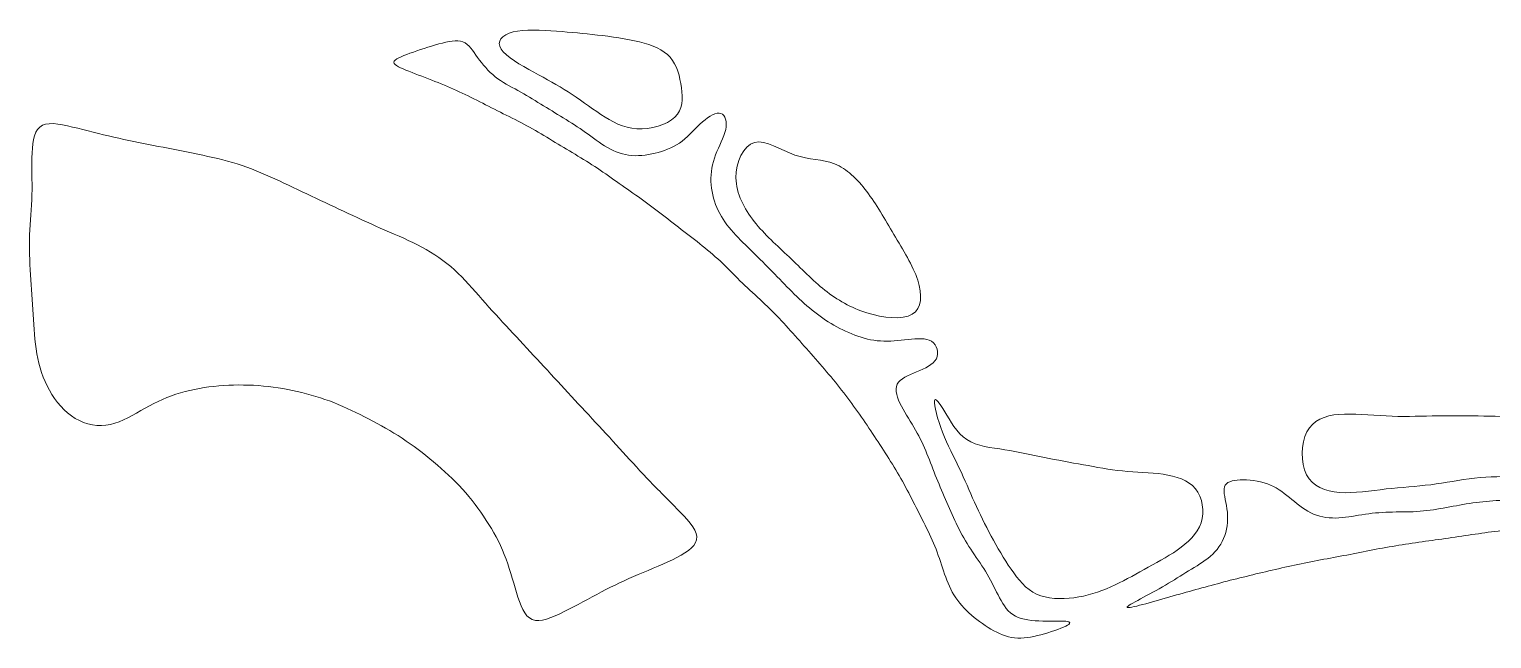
# Model space of a CAD drawing. Header units: inches. Extents: x 36 to 189, y -75 to 56.
# Drawn here: x 74 to 76.107, y 3.63 to 4.508 of the extents above; entities that cross this region are included whole.
import ezdxf

# ---------------------------------------------------------------- set-up
doc = ezdxf.new("R2010")
doc.units = ezdxf.units.IN
doc.layers.add('13_CONCEPT_ICON', color=7, linetype='CONTINUOUS', lineweight=15)

# ---------------------------------------------------------------- blocks, each defined once
blk = doc.blocks.new('CONCEPT_ICON_04_NAUTILUS')
at = {"layer": '13_CONCEPT_ICON'}
for points, knots in [([(47.247, 35.929), (47.248, 35.95), (47.297, 35.97), (47.358, 35.992), (47.419, 36.014), (47.493, 36.038), (47.559, 36.056), (47.625, 36.074), (47.683, 36.087), (47.725, 36.071), (47.768, 36.054), (47.794, 36.008), (47.827, 35.962), (47.861, 35.915), (47.901, 35.867), (47.949, 35.829), (47.997, 35.791), (48.052, 35.763), (48.106, 35.733), (48.16, 35.703), (48.212, 35.671), (48.264, 35.64), (48.316, 35.608), (48.368, 35.576), (48.42, 35.544), (48.472, 35.512), (48.524, 35.48), (48.574, 35.444), (48.624, 35.408), (48.673, 35.368), (48.726, 35.338), (48.779, 35.308), (48.835, 35.288), (48.895, 35.283), (48.955, 35.279), (49.018, 35.289), (49.078, 35.305), (49.137, 35.322), (49.193, 35.345), (49.243, 35.383), (49.293, 35.422), (49.337, 35.476), (49.384, 35.517), (49.431, 35.558), (49.481, 35.585), (49.512, 35.575), (49.543, 35.565), (49.556, 35.517), (49.545, 35.463), (49.533, 35.409), (49.498, 35.349), (49.475, 35.288), (49.452, 35.227), (49.441, 35.165), (49.443, 35.103), (49.445, 35.042), (49.459, 34.98), (49.483, 34.924), (49.508, 34.867), (49.542, 34.816), (49.583, 34.768), (49.623, 34.72), (49.67, 34.676), (49.716, 34.631), (49.761, 34.586), (49.807, 34.541), (49.852, 34.495), (49.897, 34.45), (49.941, 34.403), (49.986, 34.358), (50.031, 34.313), (50.077, 34.268), (50.125, 34.228), (50.173, 34.187), (50.223, 34.151), (50.275, 34.12), (50.327, 34.088), (50.382, 34.061), (50.439, 34.04), (50.496, 34.018), (50.555, 34.003), (50.617, 33.999), (50.68, 33.995), (50.745, 34.003), (50.808, 34.009), (50.871, 34.016), (50.932, 34.022), (50.97, 33.997), (51.009, 33.972), (51.025, 33.917), (51.004, 33.876), (50.983, 33.835), (50.925, 33.809), (50.867, 33.785), (50.809, 33.761), (50.752, 33.739), (50.733, 33.699), (50.713, 33.66), (50.733, 33.603), (50.762, 33.547), (50.791, 33.491), (50.829, 33.437), (50.86, 33.382), (50.891, 33.328), (50.916, 33.273), (50.939, 33.218), (50.961, 33.162), (50.983, 33.106), (51.005, 33.049), (51.028, 32.993), (51.052, 32.937), (51.076, 32.881), (51.1, 32.826), (51.124, 32.77), (51.151, 32.716), (51.178, 32.661), (51.208, 32.608), (51.242, 32.557), (51.275, 32.506), (51.312, 32.456), (51.345, 32.404), (51.377, 32.351), (51.404, 32.294), (51.431, 32.24), (51.459, 32.187), (51.487, 32.135), (51.533, 32.104), (51.579, 32.073), (51.643, 32.063), (51.714, 32.06), (51.785, 32.057), (51.863, 32.062), (51.9, 32.058), (51.938, 32.054), (51.936, 32.042), (51.9, 32.024), (51.863, 32.006), (51.793, 31.982), (51.728, 31.965), (51.663, 31.948), (51.603, 31.937), (51.546, 31.943), (51.489, 31.95), (51.435, 31.973), (51.382, 32.004), (51.328, 32.035), (51.277, 32.073), (51.23, 32.116), (51.184, 32.159), (51.144, 32.207), (51.114, 32.26), (51.085, 32.313), (51.066, 32.371), (51.047, 32.428), (51.028, 32.486), (51.008, 32.543), (50.985, 32.599), (50.961, 32.655), (50.933, 32.709), (50.906, 32.763), (50.878, 32.818), (50.851, 32.872), (50.823, 32.926), (50.795, 32.981), (50.766, 33.034), (50.735, 33.087), (50.704, 33.139), (50.671, 33.191), (50.638, 33.243), (50.605, 33.294), (50.571, 33.345), (50.537, 33.396), (50.503, 33.447), (50.468, 33.498), (50.431, 33.548), (50.395, 33.598), (50.358, 33.647), (50.319, 33.696), (50.28, 33.744), (50.239, 33.792), (50.198, 33.84), (50.157, 33.887), (50.115, 33.934), (50.073, 33.982), (50.031, 34.029), (49.989, 34.076), (49.947, 34.122), (49.904, 34.168), (49.861, 34.212), (49.817, 34.255), (49.772, 34.298), (49.724, 34.339), (49.678, 34.383), (49.632, 34.427), (49.588, 34.474), (49.542, 34.519), (49.497, 34.563), (49.45, 34.604), (49.401, 34.644), (49.353, 34.683), (49.304, 34.72), (49.255, 34.758), (49.206, 34.796), (49.157, 34.835), (49.108, 34.873), (49.059, 34.91), (49.009, 34.947), (48.959, 34.983), (48.909, 35.019), (48.859, 35.054), (48.808, 35.089), (48.758, 35.125), (48.708, 35.161), (48.657, 35.195), (48.606, 35.228), (48.554, 35.26), (48.502, 35.292), (48.45, 35.323), (48.397, 35.355), (48.345, 35.386), (48.293, 35.418), (48.241, 35.449), (48.187, 35.479), (48.134, 35.508), (48.08, 35.536), (48.025, 35.563), (47.971, 35.59), (47.916, 35.618), (47.862, 35.645), (47.808, 35.673), (47.754, 35.7), (47.7, 35.725), (47.645, 35.75), (47.591, 35.774), (47.531, 35.797), (47.472, 35.821), (47.407, 35.844), (47.351, 35.867), (47.295, 35.889), (47.247, 35.909), (47.247, 35.929)], [0, 0, 0, 0, 0.0125, 0.0125, 0.0125, 0.025, 0.025, 0.025, 0.0375, 0.0375, 0.0375, 0.05, 0.05, 0.05, 0.0625, 0.0625, 0.0625, 0.075, 0.075, 0.075, 0.0875, 0.0875, 0.0875, 0.1, 0.1, 0.1, 0.1125, 0.1125, 0.1125, 0.125, 0.125, 0.125, 0.1375, 0.1375, 0.1375, 0.15, 0.15, 0.15, 0.1625, 0.1625, 0.1625, 0.175, 0.175, 0.175, 0.1875, 0.1875, 0.1875, 0.2, 0.2, 0.2, 0.2125, 0.2125, 0.2125, 0.225, 0.225, 0.225, 0.2375, 0.2375, 0.2375, 0.25, 0.25, 0.25, 0.2625, 0.2625, 0.2625, 0.275, 0.275, 0.275, 0.2875, 0.2875, 0.2875, 0.3, 0.3, 0.3, 0.3125, 0.3125, 0.3125, 0.325, 0.325, 0.325, 0.3375, 0.3375, 0.3375, 0.35, 0.35, 0.35, 0.3625, 0.3625, 0.3625, 0.375, 0.375, 0.375, 0.3875, 0.3875, 0.3875, 0.4, 0.4, 0.4, 0.4125, 0.4125, 0.4125, 0.425, 0.425, 0.425, 0.4375, 0.4375, 0.4375, 0.45, 0.45, 0.45, 0.4625, 0.4625, 0.4625, 0.475, 0.475, 0.475, 0.4875, 0.4875, 0.4875, 0.5, 0.5, 0.5, 0.5125, 0.5125, 0.5125, 0.525, 0.525, 0.525, 0.5375, 0.5375, 0.5375, 0.55, 0.55, 0.55, 0.5625, 0.5625, 0.5625, 0.575, 0.575, 0.575, 0.5875, 0.5875, 0.5875, 0.6, 0.6, 0.6, 0.6125, 0.6125, 0.6125, 0.625, 0.625, 0.625, 0.6375, 0.6375, 0.6375, 0.65, 0.65, 0.65, 0.6625, 0.6625, 0.6625, 0.675, 0.675, 0.675, 0.6875, 0.6875, 0.6875, 0.7, 0.7, 0.7, 0.7125, 0.7125, 0.7125, 0.725, 0.725, 0.725, 0.7375, 0.7375, 0.7375, 0.75, 0.75, 0.75, 0.7625, 0.7625, 0.7625, 0.775, 0.775, 0.775, 0.7875, 0.7875, 0.7875, 0.8, 0.8, 0.8, 0.8125, 0.8125, 0.8125, 0.825, 0.825, 0.825, 0.8375, 0.8375, 0.8375, 0.85, 0.85, 0.85, 0.8625, 0.8625, 0.8625, 0.875, 0.875, 0.875, 0.8875, 0.8875, 0.8875, 0.9, 0.9, 0.9, 0.9125, 0.9125, 0.9125, 0.925, 0.925, 0.925, 0.9375, 0.9375, 0.9375, 0.95, 0.95, 0.95, 0.9625, 0.9625, 0.9625, 0.975, 0.975, 0.975, 0.9875, 0.9875, 0.9875, 1, 1, 1, 1]), ([(49.16, 35.964), (49.208, 35.91), (49.228, 35.83), (49.238, 35.753), (49.249, 35.677), (49.249, 35.602), (49.193, 35.549), (49.137, 35.495), (49.025, 35.462), (48.93, 35.468), (48.835, 35.474), (48.757, 35.518), (48.68, 35.568), (48.604, 35.619), (48.529, 35.676), (48.454, 35.724), (48.379, 35.772), (48.305, 35.812), (48.215, 35.861), (48.126, 35.91), (48.022, 35.968), (47.989, 36.021), (47.956, 36.073), (47.993, 36.119), (48.072, 36.139), (48.151, 36.158), (48.271, 36.151), (48.374, 36.144), (48.476, 36.137), (48.561, 36.129), (48.656, 36.118), (48.752, 36.107), (48.858, 36.092), (48.948, 36.07), (49.038, 36.048), (49.113, 36.018), (49.16, 35.964)], [0, 0, 0, 0, 0.083333, 0.083333, 0.083333, 0.166667, 0.166667, 0.166667, 0.25, 0.25, 0.25, 0.333333, 0.333333, 0.333333, 0.416667, 0.416667, 0.416667, 0.5, 0.5, 0.5, 0.583333, 0.583333, 0.583333, 0.666667, 0.666667, 0.666667, 0.75, 0.75, 0.75, 0.833333, 0.833333, 0.833333, 0.916667, 0.916667, 0.916667, 1, 1, 1, 1]), ([(48.205, 32.07), (48.15, 32.092), (48.122, 32.171), (48.096, 32.257), (48.07, 32.343), (48.045, 32.436), (48.011, 32.52), (47.978, 32.605), (47.936, 32.682), (47.887, 32.757), (47.838, 32.832), (47.783, 32.905), (47.721, 32.973), (47.66, 33.04), (47.592, 33.103), (47.522, 33.162), (47.452, 33.221), (47.379, 33.276), (47.304, 33.325), (47.229, 33.375), (47.151, 33.418), (47.072, 33.459), (46.993, 33.5), (46.913, 33.539), (46.831, 33.572), (46.749, 33.604), (46.664, 33.63), (46.577, 33.65), (46.49, 33.669), (46.401, 33.683), (46.309, 33.69), (46.218, 33.696), (46.125, 33.696), (46.034, 33.688), (45.943, 33.68), (45.854, 33.665), (45.769, 33.64), (45.684, 33.614), (45.604, 33.578), (45.524, 33.534), (45.445, 33.49), (45.366, 33.439), (45.283, 33.421), (45.201, 33.403), (45.114, 33.419), (45.04, 33.463), (44.966, 33.507), (44.905, 33.579), (44.861, 33.658), (44.817, 33.737), (44.79, 33.823), (44.774, 33.911), (44.759, 33.999), (44.754, 34.091), (44.748, 34.182), (44.742, 34.274), (44.735, 34.366), (44.729, 34.458), (44.724, 34.551), (44.721, 34.644), (44.724, 34.735), (44.728, 34.826), (44.738, 34.916), (44.74, 35.012), (44.742, 35.108), (44.737, 35.212), (44.741, 35.301), (44.745, 35.391), (44.758, 35.466), (44.812, 35.493), (44.867, 35.519), (44.961, 35.496), (45.057, 35.472), (45.152, 35.448), (45.248, 35.424), (45.341, 35.403), (45.434, 35.382), (45.524, 35.365), (45.615, 35.347), (45.706, 35.329), (45.798, 35.31), (45.89, 35.292), (45.982, 35.273), (46.073, 35.254), (46.162, 35.226), (46.251, 35.198), (46.337, 35.161), (46.422, 35.122), (46.506, 35.083), (46.591, 35.042), (46.675, 35.002), (46.76, 34.962), (46.845, 34.922), (46.93, 34.883), (47.014, 34.844), (47.099, 34.804), (47.185, 34.766), (47.271, 34.729), (47.359, 34.693), (47.441, 34.649), (47.522, 34.605), (47.598, 34.553), (47.666, 34.491), (47.735, 34.429), (47.796, 34.357), (47.858, 34.287), (47.92, 34.216), (47.984, 34.147), (48.047, 34.079), (48.111, 34.01), (48.175, 33.942), (48.238, 33.873), (48.302, 33.805), (48.365, 33.736), (48.429, 33.667), (48.492, 33.598), (48.556, 33.53), (48.62, 33.461), (48.684, 33.392), (48.747, 33.323), (48.81, 33.255), (48.872, 33.187), (48.933, 33.118), (48.999, 33.049), (49.065, 32.98), (49.135, 32.91), (49.205, 32.84), (49.274, 32.771), (49.342, 32.701), (49.345, 32.644), (49.349, 32.586), (49.287, 32.541), (49.207, 32.5), (49.127, 32.458), (49.028, 32.42), (48.939, 32.382), (48.849, 32.344), (48.769, 32.305), (48.684, 32.261), (48.6, 32.216), (48.512, 32.167), (48.427, 32.125), (48.341, 32.083), (48.259, 32.048), (48.205, 32.07)], [0, 0, 0, 0, 0.020833, 0.020833, 0.020833, 0.041667, 0.041667, 0.041667, 0.0625, 0.0625, 0.0625, 0.083333, 0.083333, 0.083333, 0.104167, 0.104167, 0.104167, 0.125, 0.125, 0.125, 0.145833, 0.145833, 0.145833, 0.166667, 0.166667, 0.166667, 0.1875, 0.1875, 0.1875, 0.208333, 0.208333, 0.208333, 0.229167, 0.229167, 0.229167, 0.25, 0.25, 0.25, 0.270833, 0.270833, 0.270833, 0.291667, 0.291667, 0.291667, 0.3125, 0.3125, 0.3125, 0.333333, 0.333333, 0.333333, 0.354167, 0.354167, 0.354167, 0.375, 0.375, 0.375, 0.395833, 0.395833, 0.395833, 0.416667, 0.416667, 0.416667, 0.4375, 0.4375, 0.4375, 0.458333, 0.458333, 0.458333, 0.479167, 0.479167, 0.479167, 0.5, 0.5, 0.5, 0.520833, 0.520833, 0.520833, 0.541667, 0.541667, 0.541667, 0.5625, 0.5625, 0.5625, 0.583333, 0.583333, 0.583333, 0.604167, 0.604167, 0.604167, 0.625, 0.625, 0.625, 0.645833, 0.645833, 0.645833, 0.666667, 0.666667, 0.666667, 0.6875, 0.6875, 0.6875, 0.708333, 0.708333, 0.708333, 0.729167, 0.729167, 0.729167, 0.75, 0.75, 0.75, 0.770833, 0.770833, 0.770833, 0.791667, 0.791667, 0.791667, 0.8125, 0.8125, 0.8125, 0.833333, 0.833333, 0.833333, 0.854167, 0.854167, 0.854167, 0.875, 0.875, 0.875, 0.895833, 0.895833, 0.895833, 0.916667, 0.916667, 0.916667, 0.9375, 0.9375, 0.9375, 0.958333, 0.958333, 0.958333, 0.979167, 0.979167, 0.979167, 1, 1, 1, 1]), ([(49.745, 35.374), (49.823, 35.395), (49.926, 35.321), (50.024, 35.287), (50.122, 35.253), (50.215, 35.259), (50.299, 35.226), (50.382, 35.193), (50.457, 35.122), (50.522, 35.034), (50.588, 34.947), (50.646, 34.843), (50.709, 34.737), (50.773, 34.63), (50.842, 34.522), (50.875, 34.42), (50.908, 34.319), (50.904, 34.224), (50.836, 34.184), (50.768, 34.144), (50.635, 34.159), (50.523, 34.194), (50.41, 34.229), (50.318, 34.283), (50.232, 34.351), (50.147, 34.419), (50.067, 34.501), (49.984, 34.581), (49.901, 34.66), (49.814, 34.736), (49.743, 34.826), (49.673, 34.916), (49.618, 35.019), (49.616, 35.129), (49.615, 35.238), (49.667, 35.353), (49.745, 35.374)], [0, 0, 0, 0, 0.083333, 0.083333, 0.083333, 0.166667, 0.166667, 0.166667, 0.25, 0.25, 0.25, 0.333333, 0.333333, 0.333333, 0.416667, 0.416667, 0.416667, 0.5, 0.5, 0.5, 0.583333, 0.583333, 0.583333, 0.666667, 0.666667, 0.666667, 0.75, 0.75, 0.75, 0.833333, 0.833333, 0.833333, 0.916667, 0.916667, 0.916667, 1, 1, 1, 1]), ([(52.325, 32.155), (52.323, 32.161), (52.366, 32.185), (52.419, 32.213), (52.472, 32.242), (52.534, 32.275), (52.591, 32.309), (52.647, 32.342), (52.698, 32.375), (52.751, 32.407), (52.803, 32.439), (52.857, 32.469), (52.902, 32.508), (52.947, 32.548), (52.982, 32.595), (53.002, 32.652), (53.022, 32.709), (53.025, 32.775), (53.017, 32.836), (53.009, 32.897), (52.989, 32.954), (53, 32.989), (53.01, 33.023), (53.052, 33.034), (53.108, 33.037), (53.165, 33.039), (53.237, 33.031), (53.297, 33.01), (53.356, 32.989), (53.402, 32.954), (53.449, 32.916), (53.496, 32.877), (53.543, 32.836), (53.597, 32.809), (53.65, 32.783), (53.709, 32.772), (53.769, 32.773), (53.829, 32.774), (53.89, 32.786), (53.952, 32.796), (54.014, 32.806), (54.076, 32.812), (54.14, 32.814), (54.203, 32.816), (54.268, 32.814), (54.331, 32.818), (54.394, 32.822), (54.455, 32.831), (54.515, 32.842), (54.576, 32.853), (54.636, 32.864), (54.696, 32.874), (54.757, 32.883), (54.819, 32.89), (54.882, 32.894), (54.945, 32.897), (55.009, 32.897), (55.073, 32.897), (55.137, 32.897), (55.202, 32.896), (55.266, 32.896), (55.33, 32.896), (55.394, 32.896), (55.458, 32.897), (55.523, 32.897), (55.587, 32.897), (55.651, 32.896), (55.715, 32.896), (55.78, 32.895), (55.844, 32.896), (55.907, 32.897), (55.97, 32.9), (56.033, 32.907), (56.095, 32.913), (56.156, 32.922), (56.216, 32.936), (56.275, 32.951), (56.332, 32.972), (56.383, 33.004), (56.433, 33.037), (56.476, 33.082), (56.523, 33.124), (56.57, 33.167), (56.622, 33.207), (56.674, 33.228), (56.726, 33.248), (56.779, 33.249), (56.825, 33.226), (56.87, 33.203), (56.909, 33.157), (56.955, 33.119), (57.002, 33.082), (57.057, 33.053), (57.115, 33.035), (57.174, 33.017), (57.236, 33.009), (57.3, 33.005), (57.363, 33.002), (57.428, 33.002), (57.492, 33.003), (57.557, 33.004), (57.62, 33.005), (57.683, 33.011), (57.745, 33.017), (57.806, 33.026), (57.866, 33.038), (57.926, 33.05), (57.985, 33.065), (58.044, 33.08), (58.103, 33.095), (58.162, 33.111), (58.22, 33.127), (58.279, 33.143), (58.337, 33.16), (58.395, 33.177), (58.453, 33.195), (58.51, 33.215), (58.567, 33.236), (58.624, 33.257), (58.68, 33.28), (58.736, 33.303), (58.792, 33.326), (58.848, 33.35), (58.903, 33.377), (58.958, 33.404), (59.011, 33.433), (59.066, 33.461), (59.12, 33.488), (59.174, 33.513), (59.233, 33.532), (59.291, 33.551), (59.353, 33.564), (59.411, 33.588), (59.469, 33.613), (59.522, 33.648), (59.551, 33.696), (59.58, 33.744), (59.584, 33.804), (59.571, 33.863), (59.559, 33.922), (59.53, 33.979), (59.503, 34.037), (59.477, 34.095), (59.453, 34.154), (59.443, 34.215), (59.434, 34.277), (59.439, 34.342), (59.467, 34.391), (59.495, 34.44), (59.545, 34.475), (59.581, 34.47), (59.618, 34.465), (59.639, 34.42), (59.654, 34.364), (59.668, 34.307), (59.674, 34.238), (59.688, 34.175), (59.703, 34.112), (59.725, 34.056), (59.751, 34.001), (59.777, 33.947), (59.807, 33.894), (59.839, 33.841), (59.87, 33.789), (59.903, 33.737), (59.938, 33.686), (59.973, 33.635), (60.01, 33.584), (60.051, 33.536), (60.092, 33.488), (60.137, 33.442), (60.184, 33.402), (60.232, 33.361), (60.283, 33.326), (60.334, 33.291), (60.386, 33.256), (60.437, 33.223), (60.488, 33.189), (60.539, 33.155), (60.59, 33.12), (60.641, 33.087), (60.693, 33.053), (60.746, 33.022), (60.8, 32.993), (60.853, 32.965), (60.908, 32.938), (60.964, 32.912), (61.019, 32.887), (61.075, 32.862), (61.131, 32.839), (61.187, 32.816), (61.243, 32.793), (61.3, 32.773), (61.357, 32.753), (61.415, 32.736), (61.474, 32.721), (61.533, 32.705), (61.593, 32.692), (61.653, 32.681), (61.714, 32.67), (61.775, 32.66), (61.836, 32.652), (61.898, 32.644), (61.96, 32.638), (62.023, 32.634), (62.086, 32.63), (62.151, 32.629), (62.215, 32.631), (62.279, 32.632), (62.342, 32.636), (62.404, 32.644), (62.465, 32.652), (62.525, 32.665), (62.584, 32.68), (62.643, 32.696), (62.701, 32.714), (62.757, 32.736), (62.814, 32.758), (62.869, 32.783), (62.923, 32.812), (62.977, 32.841), (63.029, 32.873), (63.08, 32.907), (63.131, 32.942), (63.18, 32.978), (63.229, 33.018), (63.277, 33.058), (63.323, 33.101), (63.369, 33.146), (63.415, 33.191), (63.461, 33.237), (63.502, 33.285), (63.544, 33.332), (63.583, 33.381), (63.617, 33.432), (63.652, 33.482), (63.682, 33.534), (63.709, 33.592), (63.735, 33.649), (63.758, 33.711), (63.778, 33.772), (63.799, 33.832), (63.817, 33.89), (63.842, 33.906), (63.867, 33.921), (63.899, 33.895), (63.922, 33.847), (63.945, 33.8), (63.958, 33.733), (63.952, 33.671), (63.946, 33.609), (63.919, 33.552), (63.89, 33.497), (63.861, 33.443), (63.829, 33.39), (63.795, 33.339), (63.762, 33.287), (63.728, 33.236), (63.691, 33.186), (63.655, 33.136), (63.615, 33.087), (63.573, 33.04), (63.53, 32.993), (63.485, 32.949), (63.437, 32.909), (63.389, 32.869), (63.339, 32.833), (63.287, 32.799), (63.235, 32.766), (63.182, 32.736), (63.128, 32.707), (63.074, 32.679), (63.02, 32.652), (62.964, 32.628), (62.909, 32.604), (62.853, 32.584), (62.793, 32.567), (62.733, 32.551), (62.669, 32.539), (62.608, 32.518), (62.548, 32.498), (62.49, 32.469), (62.47, 32.429), (62.449, 32.389), (62.466, 32.337), (62.506, 32.297), (62.546, 32.257), (62.608, 32.229), (62.669, 32.206), (62.729, 32.182), (62.789, 32.162), (62.851, 32.138), (62.914, 32.113), (62.979, 32.084), (63.02, 32.063), (63.061, 32.042), (63.078, 32.029), (63.055, 32.033), (63.032, 32.037), (62.969, 32.059), (62.907, 32.082), (62.845, 32.105), (62.783, 32.129), (62.725, 32.152), (62.667, 32.174), (62.612, 32.195), (62.555, 32.216), (62.499, 32.236), (62.442, 32.255), (62.384, 32.274), (62.327, 32.293), (62.269, 32.313), (62.211, 32.331), (62.153, 32.349), (62.095, 32.365), (62.036, 32.381), (61.977, 32.396), (61.918, 32.411), (61.859, 32.426), (61.8, 32.44), (61.741, 32.455), (61.682, 32.47), (61.623, 32.484), (61.563, 32.497), (61.503, 32.51), (61.443, 32.522), (61.383, 32.534), (61.324, 32.548), (61.264, 32.561), (61.206, 32.576), (61.149, 32.597), (61.092, 32.618), (61.037, 32.645), (60.983, 32.672), (60.928, 32.699), (60.873, 32.726), (60.819, 32.752), (60.764, 32.779), (60.71, 32.806), (60.656, 32.834), (60.602, 32.863), (60.549, 32.894), (60.497, 32.925), (60.444, 32.957), (60.392, 32.989), (60.341, 33.022), (60.289, 33.055), (60.238, 33.09), (60.189, 33.127), (60.139, 33.164), (60.091, 33.204), (60.041, 33.24), (59.99, 33.276), (59.937, 33.307), (59.881, 33.331), (59.824, 33.354), (59.764, 33.369), (59.704, 33.373), (59.643, 33.376), (59.582, 33.369), (59.522, 33.365), (59.462, 33.36), (59.402, 33.358), (59.343, 33.353), (59.284, 33.348), (59.226, 33.339), (59.173, 33.315), (59.119, 33.291), (59.07, 33.25), (59.019, 33.215), (58.968, 33.18), (58.915, 33.15), (58.86, 33.124), (58.804, 33.099), (58.748, 33.078), (58.691, 33.057), (58.634, 33.036), (58.577, 33.015), (58.52, 32.993), (58.464, 32.971), (58.407, 32.948), (58.349, 32.931), (58.291, 32.914), (58.231, 32.902), (58.169, 32.898), (58.107, 32.893), (58.042, 32.895), (57.977, 32.896), (57.913, 32.897), (57.848, 32.898), (57.784, 32.898), (57.72, 32.898), (57.656, 32.898), (57.591, 32.898), (57.527, 32.899), (57.463, 32.9), (57.399, 32.897), (57.336, 32.894), (57.274, 32.888), (57.211, 32.883), (57.149, 32.878), (57.086, 32.873), (57.023, 32.871), (56.959, 32.869), (56.895, 32.87), (56.831, 32.868), (56.768, 32.865), (56.706, 32.859), (56.644, 32.853), (56.581, 32.848), (56.518, 32.844), (56.456, 32.839), (56.393, 32.834), (56.331, 32.828), (56.269, 32.823), (56.206, 32.818), (56.143, 32.814), (56.081, 32.81), (56.018, 32.805), (55.956, 32.798), (55.894, 32.793), (55.831, 32.788), (55.768, 32.784), (55.706, 32.778), (55.644, 32.772), (55.582, 32.765), (55.52, 32.758), (55.458, 32.751), (55.397, 32.744), (55.335, 32.736), (55.273, 32.729), (55.212, 32.722), (55.15, 32.715), (55.089, 32.707), (55.027, 32.699), (54.965, 32.691), (54.904, 32.684), (54.842, 32.676), (54.781, 32.668), (54.72, 32.659), (54.659, 32.65), (54.598, 32.641), (54.536, 32.632), (54.475, 32.623), (54.414, 32.615), (54.353, 32.606), (54.292, 32.597), (54.231, 32.588), (54.17, 32.578), (54.109, 32.568), (54.049, 32.557), (53.989, 32.545), (53.929, 32.533), (53.869, 32.521), (53.808, 32.51), (53.748, 32.499), (53.688, 32.487), (53.627, 32.476), (53.567, 32.464), (53.508, 32.452), (53.448, 32.439), (53.388, 32.425), (53.329, 32.412), (53.27, 32.398), (53.21, 32.384), (53.151, 32.369), (53.092, 32.355), (53.032, 32.34), (52.974, 32.324), (52.915, 32.309), (52.858, 32.293), (52.8, 32.277), (52.742, 32.261), (52.684, 32.245), (52.621, 32.227), (52.559, 32.209), (52.491, 32.189), (52.433, 32.174), (52.375, 32.159), (52.328, 32.148), (52.325, 32.155)], [0, 0, 0, 0, 0.00625, 0.00625, 0.00625, 0.0125, 0.0125, 0.0125, 0.01875, 0.01875, 0.01875, 0.025, 0.025, 0.025, 0.03125, 0.03125, 0.03125, 0.0375, 0.0375, 0.0375, 0.04375, 0.04375, 0.04375, 0.05, 0.05, 0.05, 0.05625, 0.05625, 0.05625, 0.0625, 0.0625, 0.0625, 0.06875, 0.06875, 0.06875, 0.075, 0.075, 0.075, 0.08125, 0.08125, 0.08125, 0.0875, 0.0875, 0.0875, 0.09375, 0.09375, 0.09375, 0.1, 0.1, 0.1, 0.10625, 0.10625, 0.10625, 0.1125, 0.1125, 0.1125, 0.11875, 0.11875, 0.11875, 0.125, 0.125, 0.125, 0.13125, 0.13125, 0.13125, 0.1375, 0.1375, 0.1375, 0.14375, 0.14375, 0.14375, 0.15, 0.15, 0.15, 0.15625, 0.15625, 0.15625, 0.1625, 0.1625, 0.1625, 0.16875, 0.16875, 0.16875, 0.175, 0.175, 0.175, 0.18125, 0.18125, 0.18125, 0.1875, 0.1875, 0.1875, 0.19375, 0.19375, 0.19375, 0.2, 0.2, 0.2, 0.20625, 0.20625, 0.20625, 0.2125, 0.2125, 0.2125, 0.21875, 0.21875, 0.21875, 0.225, 0.225, 0.225, 0.23125, 0.23125, 0.23125, 0.2375, 0.2375, 0.2375, 0.24375, 0.24375, 0.24375, 0.25, 0.25, 0.25, 0.25625, 0.25625, 0.25625, 0.2625, 0.2625, 0.2625, 0.26875, 0.26875, 0.26875, 0.275, 0.275, 0.275, 0.28125, 0.28125, 0.28125, 0.2875, 0.2875, 0.2875, 0.29375, 0.29375, 0.29375, 0.3, 0.3, 0.3, 0.30625, 0.30625, 0.30625, 0.3125, 0.3125, 0.3125, 0.31875, 0.31875, 0.31875, 0.325, 0.325, 0.325, 0.33125, 0.33125, 0.33125, 0.3375, 0.3375, 0.3375, 0.34375, 0.34375, 0.34375, 0.35, 0.35, 0.35, 0.35625, 0.35625, 0.35625, 0.3625, 0.3625, 0.3625, 0.36875, 0.36875, 0.36875, 0.375, 0.375, 0.375, 0.38125, 0.38125, 0.38125, 0.3875, 0.3875, 0.3875, 0.39375, 0.39375, 0.39375, 0.4, 0.4, 0.4, 0.40625, 0.40625, 0.40625, 0.4125, 0.4125, 0.4125, 0.41875, 0.41875, 0.41875, 0.425, 0.425, 0.425, 0.43125, 0.43125, 0.43125, 0.4375, 0.4375, 0.4375, 0.44375, 0.44375, 0.44375, 0.45, 0.45, 0.45, 0.45625, 0.45625, 0.45625, 0.4625, 0.4625, 0.4625, 0.46875, 0.46875, 0.46875, 0.475, 0.475, 0.475, 0.48125, 0.48125, 0.48125, 0.4875, 0.4875, 0.4875, 0.49375, 0.49375, 0.49375, 0.5, 0.5, 0.5, 0.50625, 0.50625, 0.50625, 0.5125, 0.5125, 0.5125, 0.51875, 0.51875, 0.51875, 0.525, 0.525, 0.525, 0.53125, 0.53125, 0.53125, 0.5375, 0.5375, 0.5375, 0.54375, 0.54375, 0.54375, 0.55, 0.55, 0.55, 0.55625, 0.55625, 0.55625, 0.5625, 0.5625, 0.5625, 0.56875, 0.56875, 0.56875, 0.575, 0.575, 0.575, 0.58125, 0.58125, 0.58125, 0.5875, 0.5875, 0.5875, 0.59375, 0.59375, 0.59375, 0.6, 0.6, 0.6, 0.60625, 0.60625, 0.60625, 0.6125, 0.6125, 0.6125, 0.61875, 0.61875, 0.61875, 0.625, 0.625, 0.625, 0.63125, 0.63125, 0.63125, 0.6375, 0.6375, 0.6375, 0.64375, 0.64375, 0.64375, 0.65, 0.65, 0.65, 0.65625, 0.65625, 0.65625, 0.6625, 0.6625, 0.6625, 0.66875, 0.66875, 0.66875, 0.675, 0.675, 0.675, 0.68125, 0.68125, 0.68125, 0.6875, 0.6875, 0.6875, 0.69375, 0.69375, 0.69375, 0.7, 0.7, 0.7, 0.70625, 0.70625, 0.70625, 0.7125, 0.7125, 0.7125, 0.71875, 0.71875, 0.71875, 0.725, 0.725, 0.725, 0.73125, 0.73125, 0.73125, 0.7375, 0.7375, 0.7375, 0.74375, 0.74375, 0.74375, 0.75, 0.75, 0.75, 0.75625, 0.75625, 0.75625, 0.7625, 0.7625, 0.7625, 0.76875, 0.76875, 0.76875, 0.775, 0.775, 0.775, 0.78125, 0.78125, 0.78125, 0.7875, 0.7875, 0.7875, 0.79375, 0.79375, 0.79375, 0.8, 0.8, 0.8, 0.80625, 0.80625, 0.80625, 0.8125, 0.8125, 0.8125, 0.81875, 0.81875, 0.81875, 0.825, 0.825, 0.825, 0.83125, 0.83125, 0.83125, 0.8375, 0.8375, 0.8375, 0.84375, 0.84375, 0.84375, 0.85, 0.85, 0.85, 0.85625, 0.85625, 0.85625, 0.8625, 0.8625, 0.8625, 0.86875, 0.86875, 0.86875, 0.875, 0.875, 0.875, 0.88125, 0.88125, 0.88125, 0.8875, 0.8875, 0.8875, 0.89375, 0.89375, 0.89375, 0.9, 0.9, 0.9, 0.90625, 0.90625, 0.90625, 0.9125, 0.9125, 0.9125, 0.91875, 0.91875, 0.91875, 0.925, 0.925, 0.925, 0.93125, 0.93125, 0.93125, 0.9375, 0.9375, 0.9375, 0.94375, 0.94375, 0.94375, 0.95, 0.95, 0.95, 0.95625, 0.95625, 0.95625, 0.9625, 0.9625, 0.9625, 0.96875, 0.96875, 0.96875, 0.975, 0.975, 0.975, 0.98125, 0.98125, 0.98125, 0.9875, 0.9875, 0.9875, 0.99375, 0.99375, 0.99375, 1, 1, 1, 1]), ([(50.99, 33.584), (50.993, 33.613), (51.025, 33.572), (51.063, 33.509), (51.1, 33.447), (51.143, 33.362), (51.214, 33.316), (51.285, 33.269), (51.384, 33.261), (51.479, 33.246), (51.573, 33.232), (51.662, 33.211), (51.752, 33.193), (51.841, 33.174), (51.932, 33.158), (52.022, 33.142), (52.112, 33.126), (52.201, 33.108), (52.294, 33.099), (52.387, 33.09), (52.483, 33.089), (52.574, 33.076), (52.664, 33.062), (52.749, 33.037), (52.799, 32.976), (52.848, 32.914), (52.863, 32.818), (52.837, 32.74), (52.811, 32.661), (52.746, 32.602), (52.673, 32.551), (52.6, 32.501), (52.52, 32.459), (52.443, 32.416), (52.366, 32.374), (52.291, 32.331), (52.212, 32.296), (52.132, 32.261), (52.047, 32.233), (51.957, 32.221), (51.867, 32.209), (51.772, 32.212), (51.698, 32.246), (51.624, 32.281), (51.57, 32.347), (51.521, 32.419), (51.471, 32.492), (51.426, 32.57), (51.384, 32.648), (51.342, 32.726), (51.303, 32.804), (51.268, 32.882), (51.233, 32.96), (51.201, 33.039), (51.163, 33.118), (51.125, 33.198), (51.081, 33.277), (51.047, 33.367), (51.012, 33.456), (50.987, 33.555), (50.99, 33.584)], [0, 0, 0, 0, 0.05, 0.05, 0.05, 0.1, 0.1, 0.1, 0.15, 0.15, 0.15, 0.2, 0.2, 0.2, 0.25, 0.25, 0.25, 0.3, 0.3, 0.3, 0.35, 0.35, 0.35, 0.4, 0.4, 0.4, 0.45, 0.45, 0.45, 0.5, 0.5, 0.5, 0.55, 0.55, 0.55, 0.6, 0.6, 0.6, 0.65, 0.65, 0.65, 0.7, 0.7, 0.7, 0.75, 0.75, 0.75, 0.8, 0.8, 0.8, 0.85, 0.85, 0.85, 0.9, 0.9, 0.9, 0.95, 0.95, 0.95, 1, 1, 1, 1]), ([(55.641, 33.099), (55.593, 33.04), (55.486, 33.043), (55.377, 33.047), (55.268, 33.052), (55.155, 33.058), (55.046, 33.06), (54.938, 33.062), (54.834, 33.06), (54.732, 33.049), (54.629, 33.037), (54.528, 33.017), (54.428, 33.004), (54.327, 32.991), (54.226, 32.986), (54.119, 32.974), (54.012, 32.962), (53.898, 32.943), (53.797, 32.95), (53.697, 32.957), (53.61, 32.991), (53.568, 33.073), (53.526, 33.156), (53.529, 33.288), (53.571, 33.369), (53.613, 33.451), (53.693, 33.482), (53.792, 33.491), (53.891, 33.499), (54.008, 33.485), (54.119, 33.48), (54.229, 33.474), (54.333, 33.478), (54.438, 33.48), (54.544, 33.482), (54.651, 33.482), (54.757, 33.48), (54.862, 33.478), (54.966, 33.474), (55.076, 33.48), (55.186, 33.486), (55.301, 33.503), (55.402, 33.491), (55.502, 33.48), (55.587, 33.44), (55.634, 33.36), (55.68, 33.28), (55.69, 33.159), (55.641, 33.099)], [0, 0, 0, 0, 0.0625, 0.0625, 0.0625, 0.125, 0.125, 0.125, 0.1875, 0.1875, 0.1875, 0.25, 0.25, 0.25, 0.3125, 0.3125, 0.3125, 0.375, 0.375, 0.375, 0.4375, 0.4375, 0.4375, 0.5, 0.5, 0.5, 0.5625, 0.5625, 0.5625, 0.625, 0.625, 0.625, 0.6875, 0.6875, 0.6875, 0.75, 0.75, 0.75, 0.8125, 0.8125, 0.8125, 0.875, 0.875, 0.875, 0.9375, 0.9375, 0.9375, 1, 1, 1, 1])]:
    blk.add_open_spline(points, degree=3, knots=knots, dxfattribs=at)
blk = doc.blocks.new('OPTION_04_NAUTILUS')
at = {"layer": '13_CONCEPT_ICON', "xscale": 0.20800616336112324, "yscale": 0.20800616336112324, "zscale": 0.20800616336112324}
blk.add_blockref('CONCEPT_ICON_04_NAUTILUS', (64.6973, 42.9869), dxfattribs=at)

msp = doc.modelspace()

# ---------------------------------------------------------------- block references
msp.add_blockref('OPTION_04_NAUTILUS', (0, -46))

doc.saveas('drawing.dxf')
